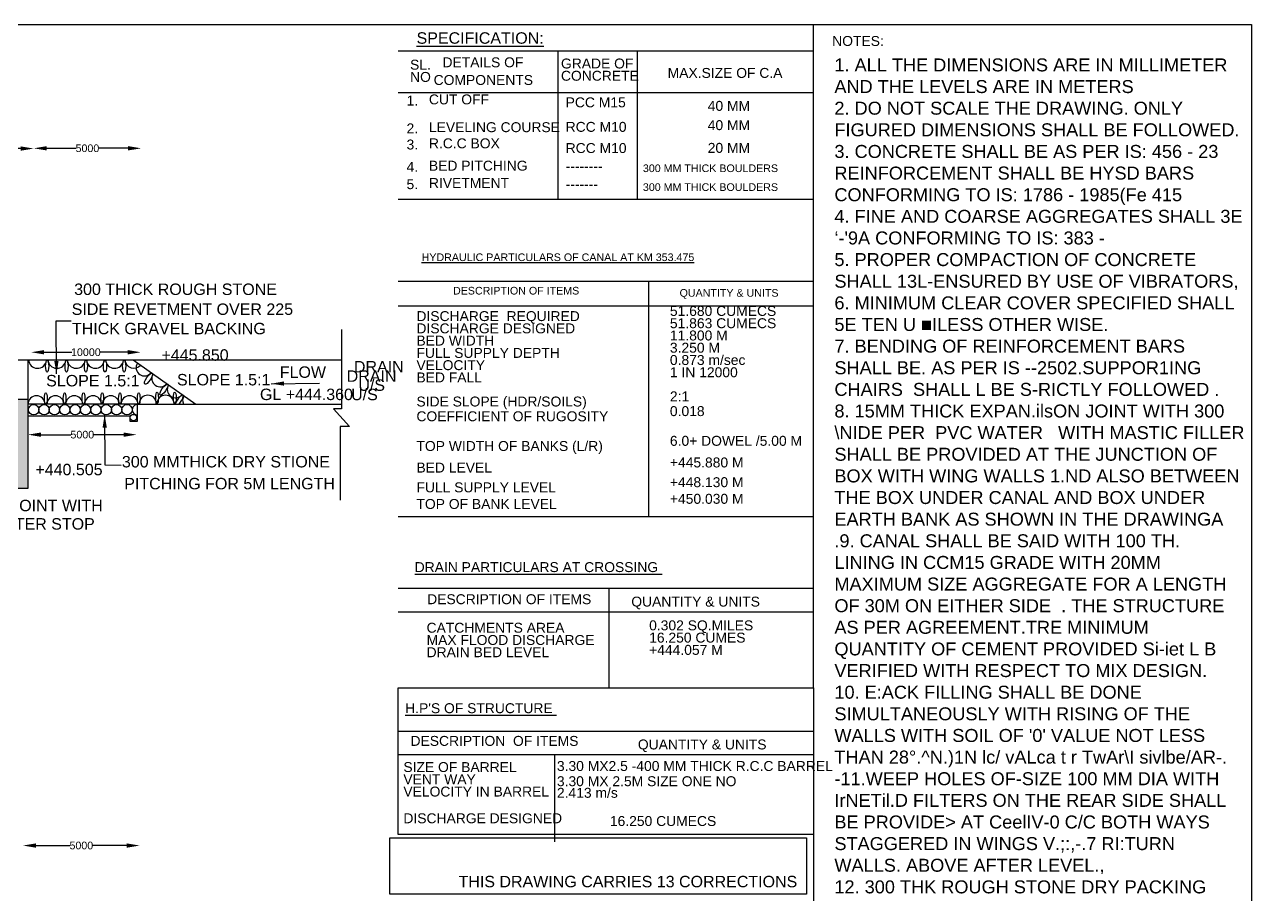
# Model space of a CAD drawing. Header units: millimetres. Extents: x 1723007 to 3467773, y 45593906 to 91201364.
# Drawn here: x 1735339 to 1743372, y 45602344 to 45608043 of the extents above; entities that cross this region are included whole.
import ezdxf

# ---------------------------------------------------------------- set-up
doc = ezdxf.new("R2010")
doc.units = ezdxf.units.MM
doc.header["$MEASUREMENT"] = 0
for name, color, linetype in [('DIMENSION', 7, 'Continuous'), ('DRAWING', 2, 'Continuous'), ('TEXT', 7, 'Continuous')]:
    doc.layers.add(name, color=color, linetype=linetype)
doc.styles.get("Standard").update_dxf_attribs({"font": 'arial.ttf', "height": 50})
doc.dimstyles.get("Standard").update_dxf_attribs({"dimtxt": 100, "dimasz": 85, "dimexe": 0.18, "dimexo": 0.0625, "dimgap": 0.09, "dimtad": 0, "dimdec": 0, "dimzin": 0, "dimdsep": 46, "dimtxsty": 'Standard', "dimcen": 0.09, "dimse1": 1, "dimse2": 1, "dimadec": 0, "dimazin": 0, "dimtfac": 1, "dimtdec": 0, "dimtofl": 0, "dimtmove": 0, "dimatfit": 3, "dimfxl": 1, "dimtolj": 1, "dimtzin": 0, "dimarcsym": 0})

# ---------------------------------------------------------------- blocks, each defined once
blk = doc.blocks.new('*D57')
at = {"layer": 'Defpoints', "color": 0, "transparency": 16777216}
for p in [(1734163.9, 45607257.9), (1735399.3, 45607230.8), (1735399.3, 45607213.4)]:
    blk.add_point(p, dxfattribs=at)
at = {"layer": 'DIMENSION', "color": 0, "lineweight": -2, "transparency": 16777216}
for p, q in [((1734248.9, 45607230.8), (1734706.9, 45607230.8)), ((1735314.3, 45607230.8), (1734856.3, 45607230.8))]:
    blk.add_line(p, q, dxfattribs=at)
at = {"layer": 'DIMENSION', "color": 0, "transparency": 16777216}
for points in [[(1734248.9, 45607244.9), (1734248.9, 45607216.6), (1734163.9, 45607230.8)], [(1735314.3, 45607244.9), (1735314.3, 45607216.6), (1735399.3, 45607230.8)]]:
    blk.add_solid(points, dxfattribs=at)
at = {"layer": 'DIMENSION', "color": 0, "transparency": 16777216, "insert": (1734781.6, 45607230.8), "char_height": 50, "attachment_point": 5}
blk.add_mtext('\\A1;8100', dxfattribs=at)
blk = doc.blocks.new('*D58')
at = {"layer": 'Defpoints', "color": 0, "transparency": 16777216}
for p in [(1735399.3, 45607230.8), (1736101.8, 45607232.4), (1736101.8, 45607229.3)]:
    blk.add_point(p, dxfattribs=at)
at = {"layer": 'DIMENSION', "color": 0, "lineweight": -2, "transparency": 16777216}
for p, q in [((1735484.3, 45607232.4), (1735675.9, 45607232.4)), ((1736016.8, 45607232.4), (1735825.2, 45607232.4))]:
    blk.add_line(p, q, dxfattribs=at)
at = {"layer": 'DIMENSION', "color": 0, "transparency": 16777216}
for points in [[(1735484.3, 45607246.6), (1735484.3, 45607218.3), (1735399.3, 45607232.4)], [(1736016.8, 45607246.6), (1736016.8, 45607218.3), (1736101.8, 45607232.4)]]:
    blk.add_solid(points, dxfattribs=at)
at = {"layer": 'DIMENSION', "color": 0, "transparency": 16777216, "insert": (1735750.6, 45607232.4), "char_height": 50, "attachment_point": 5}
blk.add_mtext('\\A1;5000', dxfattribs=at)
blk = doc.blocks.new('*D59')
at = {"layer": 'Defpoints', "color": 0, "transparency": 16777216}
for p in [(1735381.7, 45605932.1), (1736099.3, 45605923.2), (1736099.3, 45605896.4)]:
    blk.add_point(p, dxfattribs=at)
at = {"layer": 'DIMENSION', "color": 0, "lineweight": -2, "transparency": 16777216}
for p, q in [((1735466.7, 45605896.4), (1735648.8, 45605896.4)), ((1736014.3, 45605896.4), (1735832.2, 45605896.4))]:
    blk.add_line(p, q, dxfattribs=at)
at = {"layer": 'DIMENSION', "color": 0, "transparency": 16777216}
for points in [[(1735466.7, 45605910.6), (1735466.7, 45605882.2), (1735381.7, 45605896.4)], [(1736014.3, 45605910.6), (1736014.3, 45605882.2), (1736099.3, 45605896.4)]]:
    blk.add_solid(points, dxfattribs=at)
at = {"layer": 'DIMENSION', "color": 0, "transparency": 16777216, "insert": (1735740.5, 45605896.4), "char_height": 50, "attachment_point": 5}
blk.add_mtext('\\A1;10000', dxfattribs=at)
blk = doc.blocks.new('*D69')
at = {"layer": 'Defpoints', "color": 0, "transparency": 16777216}
for p in [(1735362.1, 45605356.5), (1736072.3, 45605356.5), (1736072.3, 45605328.1)]:
    blk.add_point(p, dxfattribs=at)
at = {"layer": 'DIMENSION', "color": 0, "lineweight": -2, "transparency": 16777216}
for p, q in [((1735447.1, 45605356.5), (1735642.5, 45605356.5)), ((1735987.3, 45605356.5), (1735791.9, 45605356.5))]:
    blk.add_line(p, q, dxfattribs=at)
at = {"layer": 'DIMENSION', "color": 0, "transparency": 16777216}
for points in [[(1735447.1, 45605370.7), (1735447.1, 45605342.3), (1735362.1, 45605356.5)], [(1735987.3, 45605370.7), (1735987.3, 45605342.3), (1736072.3, 45605356.5)]]:
    blk.add_solid(points, dxfattribs=at)
at = {"layer": 'DIMENSION', "color": 0, "transparency": 16777216, "insert": (1735717.2, 45605356.5), "char_height": 50, "attachment_point": 5}
blk.add_mtext('\\A1;5000', dxfattribs=at)
blk = doc.blocks.new('*D86')
at = {"layer": 'Defpoints', "color": 0, "transparency": 16777216}
for p in [(1735328.9, 45602682.5), (1736092.8, 45602675.9), (1736092.8, 45602665)]:
    blk.add_point(p, dxfattribs=at)
at = {"layer": 'DIMENSION', "color": 0, "lineweight": -2, "transparency": 16777216}
for p, q in [((1735413.9, 45602665), (1735636.2, 45602665)), ((1736007.8, 45602665), (1735785.5, 45602665))]:
    blk.add_line(p, q, dxfattribs=at)
at = {"layer": 'DIMENSION', "color": 0, "transparency": 16777216}
for points in [[(1735413.9, 45602679.1), (1735413.9, 45602650.8), (1735328.9, 45602665)], [(1736007.8, 45602679.1), (1736007.8, 45602650.8), (1736092.8, 45602665)]]:
    blk.add_solid(points, dxfattribs=at)
at = {"layer": 'DIMENSION', "color": 0, "transparency": 16777216, "insert": (1735710.9, 45602665), "char_height": 50, "attachment_point": 5}
blk.add_mtext('\\A1;5000', dxfattribs=at)

msp = doc.modelspace()

# ---------------------------------------------------------------- hatches: boundary and pattern name
at = {"layer": 'DRAWING'}
h = msp.add_hatch(dxfattribs=at)
h.set_pattern_fill('AR-SAND', color=0, scale=10, style=0)
h.set_pattern_definition([(37.5, (31049.9, 0), (-0.629933581, 19.26823769), [0, -15.2, 0, -17, 0, -16.25]), (7.5, (31049.9, 0), (17.697767053, 28.221460652), [0, -8.2, 0, -13.7, 0, -5.25]), (327.5, (31037.6, 0), (31.1414186175, 0.0565905354), [0, -5, 0, -18, 0, -23.5]), (317.5, (31037.6, 0), (30.061266046, 8.77675565), [0, -2.5, 0, -11.8, 0, -13.5])])
h.paths.add_polyline_path([(1734181.5, 45605217.7), (1726866.6, 45605217.7), (1726866.5, 45605128.3), (1726883.9, 45605128.2), (1726883.9, 45605154.7), (1734181.5, 45605154.7)])
h.paths.add_polyline_path([(1735092.8, 45605283.1), (1735049.8, 45605217.7), (1734224, 45605217.7), (1734224, 45605154.7), (1734224, 45605122.3), (1735034.4, 45605121.7)])
h.paths.add_polyline_path([(1735362.1, 45605438.6), (1735362.1, 45605589.8), (1735294, 45605589.8), (1735092.8, 45605283.1), (1735034.4, 45605121.7), (1735262.4, 45605121.5), (1735290, 45605005.4), (1735362.1, 45605005.4)])

# ---------------------------------------------------------------- linework, layer by layer
at = {"layer": 'DIMENSION'}
for points in [[(1743372.1, 45593905.6), (1723006.9, 45593905.6), (1723006.9, 45608043.2), (1743372.1, 45608043.2)], [(1737785.7, 45603697.4), (1740504.3, 45603697.4), (1740504.3, 45602736.6), (1737785.7, 45602736.6)], [(1737731.4, 45602715.3), (1740459.5, 45602715.3), (1740459.5, 45602347.2), (1737731.4, 45602347.2)]]:
    msp.add_lwpolyline(points, close=True, dxfattribs=at)
for points in [[(1740504.3, 45603697.4), (1740504.3, 45608043.2)], [(1740504.3, 45602736.6), (1740504.3, 45596195.4)]]:
    msp.add_lwpolyline(points, dxfattribs=at)
at = {"layer": 'DIMENSION', "color": 0}
for points in [[(1737785.7, 45607870.4), (1740504.3, 45607870.4)], [(1738831.4, 45607870.4), (1738831.4, 45606899.3)], [(1739351.5, 45606899.3), (1739351.5, 45607870.4)], [(1737785.7, 45607598.7), (1740504.3, 45607598.7)], [(1737785.7, 45606899.3), (1740504.3, 45606899.3)], [(1737785.7, 45606362.2), (1740504.3, 45606362.2)], [(1739426, 45604820.9), (1739426, 45606362.2)], [(1737785.7, 45606201.2), (1740504.3, 45606201.2)], [(1737785.7, 45604820.9), (1740504.3, 45604820.9)], [(1737785.7, 45604351.6), (1740504.3, 45604351.6)], [(1739166.4, 45603697.4), (1739166.4, 45604351.6)], [(1737785.7, 45604195.6), (1740504.3, 45604195.6)], [(1737785.7, 45603697.4), (1740504.3, 45603697.4)], [(1737785.7, 45603414.3), (1740504.3, 45603414.3)], [(1737785.7, 45603260.8), (1740504.3, 45603260.8)], [(1738808.9, 45603260.8), (1738808.9, 45602689.1)]]:
    msp.add_lwpolyline(points, dxfattribs=at)
at = {"layer": 'DRAWING', "color": 0}
for points in [[(1723383.9, 45605559.8), (1725751.9, 45605559.8), (1726845.5, 45606119.7), (1726845.5, 45606154.6), (1726918, 45606154.6), (1727526.9, 45606457.7), (1728368.9, 45606457.7), (1728506.9, 45606562.7), (1728635, 45606562.7), (1729940.5, 45605931.6), (1731635, 45605931.6), (1732808.9, 45606471.1), (1732932.2, 45606558.5), (1733069.3, 45606558.5), (1733219.1, 45606474.3), (1733524.5, 45606474.3), (1734134.9, 45606156.6), (1734208.1, 45606156.6), (1734208.1, 45606106.8), (1734718.8, 45605846.3), (1737414.8, 45605846.3)], [(1737414.8, 45606045.9), (1737414.8, 45605526.4), (1737361.1, 45605526.4), (1737467.2, 45605409.2), (1737406.2, 45605409.2), (1737406.2, 45604927.5)], [(1735362.1, 45605438.6), (1735362.1, 45605846.3)], [(1736049.8, 45605846.3), (1736459.9, 45605557.2)], [(1725223.5, 45605217.7), (1735049.8, 45605217.7), (1735294, 45605589.8), (1735362.1, 45605589.8)], [(1735362.1, 45605480.3), (1736027.8, 45605480.3), (1736027.8, 45605444.4), (1736078, 45605444.4), (1736078, 45605557.2), (1737414.8, 45605557.2)], [(1736078, 45605557.2), (1735362.1, 45605557.2)], [(1723383.9, 45605181.8), (1724361, 45605181.8), (1724361, 45605074), (1724405.4, 45605074), (1724405.4, 45605123.8), (1725068.1, 45605123.8), (1725068.1, 45605003.6), (1725142.5, 45605003.6), (1725174.6, 45605129.6), (1735262.4, 45605121.5), (1735290, 45605005.4), (1735362.1, 45605005.4), (1735362.1, 45605438.6)]]:
    msp.add_lwpolyline(points, dxfattribs=at)
for centre, radius in [((1735398.8, 45605519.9), 33.9), ((1735466.7, 45605519.9), 33.9), ((1735534.6, 45605519.9), 33.9), ((1735602.5, 45605519.9), 33.9), ((1735670.4, 45605519.9), 33.9), ((1735738.3, 45605519.9), 33.9), ((1735806.1, 45605519.9), 33.9), ((1735874, 45605519.9), 33.9), ((1735941.9, 45605519.9), 33.9), ((1736009.8, 45605519.9), 33.9), ((1736052.2, 45605468.9), 20.7)]:
    msp.add_circle(centre, radius, dxfattribs=at)
for centre, radius, start, end in [((1735424, 45605850.3), 58.9, 183.91366, 352.50989), ((1735551.2, 45605850.3), 58.9, 183.91366, 352.50989), ((1735677.5, 45605850.3), 58.9, 183.91366, 352.50989), ((1735802.9, 45605850.3), 58.9, 183.91366, 352.50989), ((1735928.3, 45605850.3), 58.9, 183.91366, 352.50989), ((1736054.9, 45605850.3), 58.9, 183.91366, 318.7531), ((1736124.1, 45605795.3), 54.3, 146.82667, 322.80989), ((1736226.4, 45605724.1), 54.3, 146.82667, 322.80989), ((1736328, 45605652.5), 54.3, 146.82667, 322.80989), ((1735417.5, 45605555.8), 55.5, 1.51711, 178.48289), ((1735541, 45605555.8), 55.5, 1.51711, 178.48289), ((1735664.5, 45605555.8), 55.5, 1.51711, 178.48289), ((1735787.3, 45605555.8), 55.5, 1.51711, 178.48289), ((1735903.3, 45605555.8), 55.5, 1.51711, 178.48289), ((1736026.1, 45605555.8), 55.5, 1.51711, 178.48289), ((1736077.7, 45605519.9), 33.9, 89.38269, 270.61731), ((1736146.1, 45605559.7), 55.5, 1.51711, 178.48289), ((1736262.1, 45605559.7), 55.5, 1.51711, 178.48289), ((1736428.5, 45605581.8), 54.3, 146.82667, 206.87723)]:
    msp.add_arc(centre, radius, start, end, dxfattribs=at)
for centre, major_axis, ratio in [((1735487, 45605804.6), (0, 37.9), 0.264177), ((1735614.2, 45605804.6), (0, 37.9), 0.264177), ((1735740.5, 45605804.6), (0, 37.9), 0.264177), ((1735865.9, 45605804.6), (0, 37.9), 0.264177), ((1735991.4, 45605804.6), (0, 37.9), 0.264177), ((1736150.1, 45605723), (24.2, 35.5), 0.311026), ((1736206.6, 45605598.4), (0, -37.2), 0.236983), ((1736251.7, 45605651.4), (24.2, 35.5), 0.311026), ((1736322.6, 45605598.4), (0, -37.2), 0.236983), ((1735478.1, 45605594.4), (0, -37.2), 0.236983), ((1735601.6, 45605594.4), (0, -37.2), 0.236983), ((1735725, 45605594.4), (0, -37.2), 0.236983), ((1735847.9, 45605594.4), (0, -37.2), 0.236983), ((1735963.9, 45605594.4), (0, -37.2), 0.236983), ((1736086.6, 45605594.4), (0, -37.2), 0.236983)]:
    msp.add_ellipse(centre, major_axis=major_axis, ratio=ratio, dxfattribs=at)
msp.add_ellipse((1736352.2, 45605580.7), major_axis=(24.2, 35.5), ratio=0.311026, start_param=4.219776, end_param=8.763157, dxfattribs=at)

# ---------------------------------------------------------------- texts
at = {"layer": 'DIMENSION', "color": 0}
for s, height, p in [('%%USPECIFICATION:', 75, (1737905.7, 45607917.4)), ('NOTES:', 65, (1740627, 45607903)), ('SL.', 65, (1737863.2, 45607747.7)), ('DETAILS OF ', 65, (1738075.5, 45607763.1)), ('GRADE OF ', 65, (1738851.2, 45607755.4)), ('NO', 65, (1737863.2, 45607667.4)), ('CONCRETE ', 65, (1738851.2, 45607675.1)), ('MAX.SIZE OF C.A ', 65, (1739549.7, 45607693.7)), ('COMPONENTS ', 65, (1738017.6, 45607647.5)), ('1.', 65, (1737840.1, 45607512.5)), ('CUT OFF ', 65, (1737986.7, 45607520.2)), ('PCC M15', 65, (1738882, 45607500.9)), ('40 MM ', 65, (1739812.1, 45607477.8)), ('LEVELING COURSE ', 65, (1737986.7, 45607338.2)), ('RCC M10', 65, (1738882, 45607340.3)), ('40 MM', 65, (1739812.1, 45607351.7)), ('2.', 65, (1737840.1, 45607330.5)), ('3.', 65, (1737840.1, 45607224.7)), ('R.C.C BOX ', 65, (1737986.7, 45607232.4)), ('RCC M10', 65, (1738882, 45607201.5)), ('20 MM', 65, (1739812.1, 45607202.7)), ('4.', 65, (1737840.1, 45607078.3)), ('BED PITCHING ', 65, (1737986.7, 45607086)), ('--------', 65, (1738882, 45607083)), ('300 MM THICK BOULDERS', 50, (1739387.6, 45607076.7)), ('5.', 65, (1737840.1, 45606964.9)), ('RIVETMENT ', 65, (1737986.7, 45606972.6)), ('300 MM THICK BOULDERS ', 50, (1739387.6, 45606953.2)), ('-------', 65, (1738882, 45606964.6)), ('%%UHYDRAULIC PARTICULARS OF CANAL AT KM 353.475', 50, (1737938.9, 45606493.7)), ('DESCRIPTION OF ITEMS ', 50, (1738144.4, 45606274.7)), ('QUANTITY & UNITS ', 50, (1739627.8, 45606260.2)), ('51.680 CUMECS', 65, (1739564.4, 45606134.5)), ('DISCHARGE  REQUIRED ', 65, (1737904.9, 45606100.6)), ('51.863 CUMECS', 65, (1739564.4, 45606054.1)), ('DISCHARGE DESIGNED ', 65, (1737904.9, 45606020.3)), ('11.800 M', 65, (1739564.4, 45605973.8)), ('BED WIDTH ', 65, (1737904.9, 45605940)), ('3.250 M', 65, (1739564.4, 45605893.5)), ('FULL SUPPLY DEPTH', 65, (1737904.9, 45605859.7)), ('0.873 m/sec', 65, (1739564.4, 45605813.2)), ('VELOCITY ', 65, (1737904.9, 45605779.3)), ('1 IN 12000', 65, (1739564.4, 45605732.9)), ('BED FALL', 65, (1737904.9, 45605699)), ('2:1', 65, (1739564.4, 45605574.9)), ('SIDE SLOPE (HDR/SOILS)', 65, (1737904.9, 45605541.1)), ('COEFFICIENT OF RUGOSITY', 65, (1737904.9, 45605444.5)), ('0.018', 65, (1739564.4, 45605478.3)), ('TOP WIDTH OF BANKS (L/R) ', 65, (1737904.9, 45605249.8)), ('6.0+ DOWEL /5.00 M', 65, (1739564.4, 45605283.6)), ('BED LEVEL', 65, (1737904.9, 45605108.2)), ('+445.880 M', 65, (1739564.4, 45605142)), ('+448.130 M', 65, (1739564.4, 45605012.7)), ('FULL SUPPLY LEVEL ', 65, (1737904.9, 45604978.9)), ('TOP OF BANK LEVEL ', 65, (1737904.9, 45604870)), ('+450.030 M', 65, (1739564.4, 45604903.8)), ('%%UDRAIN PARTICULARS AT CROSSING ', 65, (1737893.3, 45604456.4)), ('DESCRIPTION OF ITEMS ', 65, (1737975.2, 45604246.1)), ('QUANTITY & UNITS ', 65, (1739311.6, 45604230.5)), ('CATCHMENTS AREA ', 65, (1737971.3, 45604059.2)), ('0.302 SQ.MILES', 65, (1739428.5, 45604074.8)), ('MAX FLOOD DISCHARGE ', 65, (1737971.3, 45603978.9)), ('16.250 CUMES', 65, (1739428.5, 45603994.5)), ('DRAIN BED LEVEL ', 65, (1737971.3, 45603898.6)), ('+444.057 M', 65, (1739428.5, 45603914.2)), ("%%UH.P'S OF STRUCTURE ", 65, (1737831.1, 45603532.2)), ('DESCRIPTION  OF ITEMS ', 65, (1737866.1, 45603318)), ('QUANTITY & UNITS ', 65, (1739354.6, 45603294.6)), ('SIZE OF BARREL', 65, (1737819.4, 45603146.6)), ('3.30 MX2.5 -400 MM THICK R.C.C BARREL', 65, (1738824.6, 45603153.5)), ('VENT WAY ', 65, (1737819.4, 45603066.3)), ('3.30 MX 2.5M SIZE ONE NO', 65, (1738824.6, 45603053.9)), ('VELOCITY IN BARREL', 65, (1737819.4, 45602986)), ('2.413 m/s', 65, (1738824.6, 45602977.9)), ('DISCHARGE DESIGNED ', 65, (1737819.4, 45602810.9)), ('16.250 CUMECS ', 65, (1739171.4, 45602793.1))]:
    msp.add_text(s, height=height, dxfattribs=at).set_placement(p)
at = {"layer": 'DIMENSION'}
msp.add_text('THIS DRAWING CARRIES 13 CORRECTIONS ', height=75, dxfattribs=at).set_placement((1738180.6, 45602391.5))
at = {"layer": 'DIMENSION', "insert": (1740641.5, 45607821.1), "char_height": 85, "width": 2678.943, "attachment_point": 1}
msp.add_mtext("1. ALL THE DIMENSIONS ARE IN MILLIMETER  AND THE LEVELS ARE IN METERS \\P2. DO NOT SCALE THE DRAWING. ONLY FIGURED DIMENSIONS SHALL BE FOLLOWED. \\P3. CONCRETE SHALL BE AS PER IS: 456 - 23 REINFORCEMENT SHALL BE HYSD BARS CONFORMING TO IS: 1786 - 1985(Fe 415 \\P4. FINE AND COARSE AGGREGATES SHALL 3E ‘-'9A CONFORMING TO IS: 383 - \\P5. PROPER COMPACTION OF CONCRETE SHALL 13L-ENSURED BY USE OF VIBRATORS,\\P6. MINIMUM CLEAR COVER SPECIFIED SHALL 5E TEN U ■ILESS OTHER WISE. \\P7. BENDING OF REINFORCEMENT BARS SHALL BE. AS PER IS --2502.SUPPOR1ING CHAIRS  SHALL L BE S-RICTLY FOLLOWED .  \\P8. 15MM THICK EXPAN.ilsON JOINT WITH 300 \\\\NIDE PER  PVC WATER   WITH MASTIC FILLER SHALL BE PROVIDED AT THE JUNCTION OF BOX WITH WING WALLS 1.ND ALSO BETWEEN THE BOX UNDER CANAL AND BOX UNDER EARTH BANK AS SHOWN IN THE DRAWINGA \\P.9. CANAL SHALL BE SAID WITH 100 TH. LINING IN CCM15 GRADE WITH 20MM MAXIMUM SIZE AGGREGATE FOR A LENGTH OF 30M ON EITHER SIDE  . THE STRUCTURE AS PER AGREEMENT.TRE MINIMUM QUANTITY OF CEMENT PROVIDED Si-iet L B VERIFIED WITH RESPECT TO MIX DESIGN.  \\P10. E:ACK FILLING SHALL BE DONE SIMULTANEOUSLY WITH RISING OF THE WALLS WITH SOIL OF '0' VALUE NOT LESS THAN 28°.^ N.)1N lc/ vALca t r TwAr\\\\I sivlbe/AR-. -11.WEEP HOLES OF-SIZE 100 MM DIA WITH IrNETil.D FILTERS ON THE REAR SIDE SHALL BE PROVIDE> AT CeelIV-0 C/C BOTH WAYS STAGGERED IN WINGS V.;:,-.7 RI:TURN WALLS. ABOVE AFTER LEVEL., \\P12. 300 THK ROUGH STONE DRY PACKING FOR   SHALL BE PROVIDED FOR APPROAC:i , \\\\D MIL CHANNEL AS SHOWN IN THE DRAWING. i WEIGHT OF STONE SHALL BE NOT LESS THAN 40KG. \\P13. THE BED LEVEL OF TAIL CHANNEL SHALL BE  REGARDED TILL IT MEETS THE NATURAL GROUND LEVEL.,./. .\\P14.IF STRATA  WITH AT FOUNDATION LEVEL CUING EXECUTION IS DIFFERENT FROM WHAT IS ONSIDER9N THE DESIGN AND IS NOT CAPABLE OF TAKING THE DESIGNED STRESSES (SHOWN IN STRESS TABLE ) UNDER-SATURATED Conditions, THE FIELD OFFICERS INCHARGE OF EXECUTION S-IALL REPORT THE ACTUAL STRATA TO C.D.() REVIEW AND REDESIGN IF NECESSARY 1\\P15. RECAST MORTAR BLOCKS OF THE  STRENGTH AS ON CRETE SHALL BE  UNDER THE REINFORCEMENT 4VECSIECURED TO IT BY INDICATED IN THE BLOCK TO ENSURE THE REQUIRED COVER. \\P16.SUITABILITY OF THE STRUCTURE WITH RESPECT FIELD CONDITIONS SHALL BE ASCERTAINED E)i TIE PROJECT AUTHORITIES BEFORE TAKING UP TIE EXECUTION.\\P17. SUITABLE TRAINING WORKS FOR STREAM ON U/S AND D/S SHALL BE CARRIED OUT AS PER SITE CONDITIONS.  ANY SPECIFICATION MENTIONED IN THE B, D DOCUMENT / AGREEMENT IS HIGHER THAN THE .18)IF ANY SPECIFICATION PROPOSED IN THE DRAWING HIGHER SPECIFICATION SHALL  BE FOLLOWED, \\P.19.TAIL CHANNEL WITH BED WIDTH 11.60 M., BED FILL 1 IN 5940 AND SIDE SLOPES 1.5 : 1 SHALL BE FORMED IN THE NATURAL STREAM COURSE AND SHALL BE EXTENDED TILL IT MEETS NATURAL COURSE.", dxfattribs=at)
at = {"layer": 'TEXT', "color": 0}
for s, p in [('300 THICK ROUGH STONE', (1735663.9, 45606271.5)), ('SIDE REVETMENT OVER 225 ', (1735647.7, 45606141)), ('THICK GRAVEL BACKING', (1735649.3, 45606014.1)), ('+445.850', (1736235.4, 45605840.9)), ('FLOW', (1737010.1, 45605728.8)), ('DRAIN ', (1737495.6, 45605764.1)), ('SLOPE 1.5:1', (1735480.5, 45605672.7)), ('SLOPE 1.5:1', (1736337.2, 45605679.2)), ('DRAIN ', (1737448.2, 45605702.7)), (' U/S', (1737495.6, 45605643.6)), ('GL +444.360', (1736880.3, 45605583)), (' U/S', (1737448.2, 45605582.2)), ('+440.505', (1735410, 45605090.7)), ('300 MMTHICK DRY STIONE', (1735976.6, 45605141.8)), ('PITCHING FOR 5M LENGTH', (1735991.9, 45604998.4)), ('15 TH EXPANSION JOINT WITH', (1734297, 45604855)), ('300 WIDE P.V.C WATER STOP', (1734297, 45604734.6))]:
    msp.add_text(s, height=75, dxfattribs=at).set_placement(p)

# ---------------------------------------------------------------- dimensions: what is measured, and where the dimension line sits
at = {"layer": 'DIMENSION', "color": 0}
for base, p1, p2, text, picture, middle in [((1735399.3, 45607230.8), (1734163.9, 45607257.9), (1735399.3, 45607213.4), '8100', '*D57', (1734781.6, 45607230.8)), ((1736101.8, 45607232.4), (1735399.3, 45607230.8), (1736101.8, 45607229.3), '5000', '*D58', (1735750.6, 45607232.4)), ((1736099.3, 45605896.4), (1735381.7, 45605932.1), (1736099.3, 45605923.2), '10000', '*D59', (1735740.5, 45605896.4)), ((1736072.3, 45605356.5), (1735362.1, 45605356.5), (1736072.3, 45605328.1), '5000', '*D69', (1735717.2, 45605356.5)), ((1736092.8, 45602665), (1735328.9, 45602682.5), (1736092.8, 45602675.9), '5000', '*D86', (1735710.9, 45602665))]:
    dim = msp.add_linear_dim(base=base, p1=p1, p2=p2, text=text, dimstyle='Standard', dxfattribs=at)
    dim.commit()
    dim.dimension.update_dxf_attribs({"geometry": picture, "text_midpoint": middle})

# ---------------------------------------------------------------- leaders
for points in [[(1735548.1, 45605754.2), (1735546.9, 45606101.7), (1735643.7, 45606102.6)], [(1736953.5, 45605690.2), (1737269.3, 45605694.7)], [(1735863.4, 45605487.7), (1735865.5, 45605159.2), (1735971.2, 45605156.8)]]:
    msp.add_leader(points, dimstyle='Standard', override={"dimgap": 0.09, "dimtad": 0}, dxfattribs=at)

doc.saveas('drawing.dxf')
